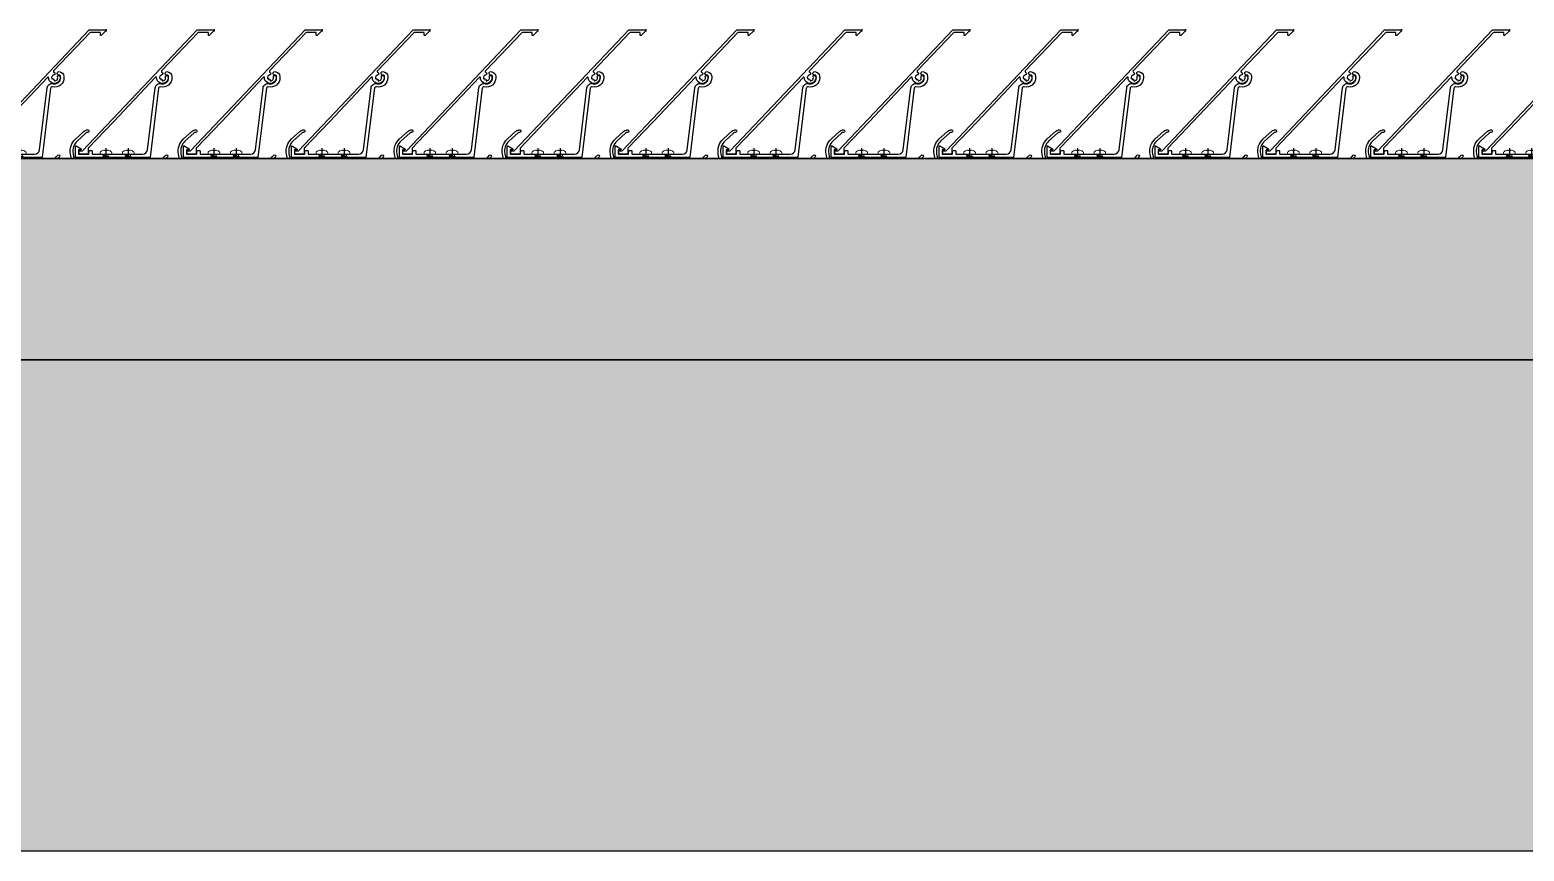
# Model space of a CAD drawing. Header units: millimetres. Extents: x 3774 to 718460, y -768339 to 192544.
# Drawn here: x 358362 to 359262, y -719149 to -718655 of the extents above; entities that cross this region are included whole.
import ezdxf

# ---------------------------------------------------------------- set-up
doc = ezdxf.new("R2010")
doc.units = ezdxf.units.MM
doc.set_wipeout_variables(frame=1)
doc.linetypes.add('CENTER', pattern=[50.8, 31.75, -6.35, 6.35, -6.35])
doc.linetypes.add('XKITLINE00', pattern=[0])
for name, color, linetype in [('010 - ASPG_ACCESSORIES_MAIN_COLOR_1', 7, 'Continuous'), ('010 - ASPG_EXTR_DEF_SUB', 7, 'Continuous'), ('010 - ASPG_EXTR_MAIN_COLOR_2', 7, 'Continuous'), ('010 - ASPG_FLASHING_MAIN_COLOR_2', 7, 'Continuous'), ('010 - ASPG_FLASHING_MAIN_COLOR_4', 7, 'Continuous'), ('010 - ASPG_FLASHING_WIPEOUT_', 7, 'Continuous'), ('010 - ASPG_FRAMING_CUT_COLOR_4', 7, 'Continuous'), ('010 - ASPG_FRAMING_HATCH_', 7, 'Continuous'), ('010 - ASPG_FRAMING_MAIN_COLOR_2', 7, 'Continuous'), ('010 - ASPG_FRAMING_SUB_COLOR_2', 7, 'Continuous'), ('010 - ASPG_FRAMING_WIPEOUT_', 7, 'Continuous'), ('BOLT & SCREW', 7, 'Continuous'), ('Center Line', 7, 'CENTER')]:
    doc.layers.add(name, color=color, linetype=linetype)
for name, color, linetype, lineweight in [('12-GRID', 7, 'CENTER', 13), ('Bolt', 7, 'Continuous', 0), ('Part', 7, 'Continuous', 0), ('SCREW', 7, 'Continuous', 5)]:
    doc.layers.add(name, color=color, linetype=linetype, lineweight=lineweight)

# ---------------------------------------------------------------- blocks, each defined once
blk = doc.blocks.new('*A3533235')
at = {"layer": 'Part', "color": 7, "linetype": 'XKITLINE00', "lineweight": 0}
for p, q in [((1849.920007, -40.016003), (1850.080007, -40.016003)), ((1818.400002, -42.416003), (1850.080007, -42.416003))]:
    blk.add_line(p, q, dxfattribs=at)
blk = doc.blocks.new('*A3553237')
at = {"layer": 'Part', "color": 7, "linetype": 'XKITLINE00', "lineweight": 0}
for p, q in [((1849.920007, -40.01599), (1818.560007, -40.016001)), ((1849.920007, -41.01599), (1849.920007, -40.01599)), ((1818.560007, -40.080001), (1849.920007, -40.07999)), ((1818.560007, -40.952001), (1849.920007, -40.95199)), ((1822.799922, -41.016), (1845.680007, -41.015992)), ((1846.480007, -41.015992), (1849.920007, -41.01599))]:
    blk.add_line(p, q, dxfattribs=at)
blk = doc.blocks.new('*A3563238')
at = {"layer": 'Part', "color": 7, "linetype": 'XKITLINE00', "lineweight": 0}
for p, q in [((1846.480007, -41.016001), (1845.680007, -41.016001)), ((1845.680007, -41.016001), (1845.680007, -41.080001)), ((1846.480007, -41.080001), (1846.480007, -41.016001)), ((1845.680007, -41.080001), (1846.056007, -41.080001)), ((1846.056007, -41.080001), (1846.056007, -41.752001)), ((1846.104007, -41.080001), (1846.480007, -41.080001)), ((1846.104007, -41.752001), (1846.104007, -41.080001)), ((1846.056007, -41.752001), (1845.680007, -41.752001)), ((1845.680007, -41.752001), (1845.680007, -41.816001)), ((1845.680007, -41.816001), (1846.480007, -41.816001)), ((1846.480007, -41.752001), (1846.104007, -41.752001)), ((1846.480007, -41.816001), (1846.480007, -41.752001))]:
    blk.add_line(p, q, dxfattribs=at)
blk = doc.blocks.new('*A4453327')
at = {"layer": 'Part', "color": 7, "linetype": 'XKITLINE00', "lineweight": 0}
for p, q in [((1846.584007, -41.176001), (1846.104007, -41.176001)), ((1846.144007, -41.656001), (1846.144007, -41.176001)), ((1846.584007, -41.656001), (1846.584007, -41.176001)), ((1846.104007, -41.656001), (1846.584007, -41.656001))]:
    blk.add_line(p, q, dxfattribs=at)
blk = doc.blocks.new('*A4463328')
at = {"layer": 'Part', "color": 7, "linetype": 'XKITLINE00', "lineweight": 0}
for p, q in [((1845.040007, -42.056001), (1845.040007, -41.015992)), ((1847.120007, -41.015991), (1847.120007, -42.056001)), ((1845.200007, -41.896001), (1845.040007, -42.056001)), ((1847.120007, -42.056001), (1846.960007, -41.896001)), ((1847.120007, -42.056001), (1845.040007, -42.056001))]:
    blk.add_line(p, q, dxfattribs=at)
blk = doc.blocks.new('*A4473329')
at = {"layer": 'Part', "color": 7, "linetype": 'XKITLINE00', "lineweight": 0}
for p, q in [((1845.200007, -41.015992), (1845.200007, -41.896001)), ((1846.960007, -41.896001), (1846.960007, -41.015991)), ((1845.200007, -41.896001), (1846.960007, -41.896001))]:
    blk.add_line(p, q, dxfattribs=at)
blk = doc.blocks.new('*A4533335')
at = {"layer": 'Bolt'}
for points in [[(1846.104, -41.26), (1846.144, -41.26), (1846.144, -41.572), (1846.104, -41.572)], [(1846.056, -41.36), (1846.104, -41.36), (1846.104, -41.472), (1846.056, -41.472)]]:
    blk.add_hatch(color=7, dxfattribs=at).paths.add_polyline_path(points, flags=17)
at = {"layer": 'Bolt', "color": 7, "linetype": 'XKITLINE00', "lineweight": 0}
for p, q in [((1846.104, -41.26), (1846.144, -41.26)), ((1846.056, -41.36), (1846.104, -41.36)), ((1845.9926, -41.416), (1846.336, -41.416)), ((1846.056, -41.472), (1846.104, -41.472)), ((1846.104, -41.572), (1846.144, -41.572))]:
    blk.add_line(p, q, dxfattribs=at)
blk = doc.blocks.new('*A4543336')
at = {"layer": 'Bolt'}
for points in [[(1845.4614, -41.5877), (1845.44, -41.592), (1845.4186, -41.5877), (1845.4004, -41.5756), (1845.3883, -41.5574), (1845.384, -41.536), (1845.384, -41.296), (1845.3883, -41.2746), (1845.4004, -41.2564), (1845.4186, -41.2443), (1845.44, -41.24), (1845.4614, -41.2443), (1845.4796, -41.2564), (1845.4917, -41.2746), (1845.496, -41.296), (1845.496, -41.536), (1845.4917, -41.5574), (1845.4796, -41.5756)], [(1846.7414, -41.5877), (1846.72, -41.592), (1846.6986, -41.5877), (1846.6804, -41.5756), (1846.6683, -41.5574), (1846.664, -41.536), (1846.664, -41.296), (1846.6683, -41.2746), (1846.6804, -41.2564), (1846.6986, -41.2443), (1846.72, -41.24), (1846.7414, -41.2443), (1846.7596, -41.2564), (1846.7717, -41.2746), (1846.776, -41.296), (1846.776, -41.536), (1846.7717, -41.5574), (1846.7596, -41.5756)]]:
    blk.add_hatch(color=7, dxfattribs=at).paths.add_polyline_path(points, flags=17)
at = {"layer": 'Bolt', "color": 7, "linetype": 'XKITLINE00', "lineweight": 0}
for p, q in [((1845.44, -41.304), (1845.44, -41.528)), ((1846.72, -41.304), (1846.72, -41.528)), ((1845.552, -41.416), (1845.328, -41.416)), ((1846.832, -41.416), (1846.608, -41.416))]:
    blk.add_line(p, q, dxfattribs=at)
blk = doc.blocks.new('*A4553337')
at = {"layer": 'Bolt', "color": 7, "linetype": 'XKITLINE00', "lineweight": 0}
for p, q in [((1845.840007, -40.423992), (1845.840007, -40.498584)), ((1846.320007, -40.423992), (1846.320007, -40.498584)), ((1845.728007, -40.535992), (1845.802599, -40.535992)), ((1845.840007, -40.647992), (1845.840007, -40.5734)), ((1845.952007, -40.535992), (1845.877415, -40.535992)), ((1846.208007, -40.535992), (1846.282599, -40.535992)), ((1846.320007, -40.647992), (1846.320007, -40.5734)), ((1846.432007, -40.535992), (1846.357415, -40.535992))]:
    blk.add_line(p, q, dxfattribs=at)
blk = doc.blocks.new('*A4603342')
at = {"layer": 'Bolt'}
for points in [[(1845.7851, -40.5251), (1845.7883, -40.5146), (1845.7934, -40.5049), (1845.8004, -40.4964), (1845.8089, -40.4894), (1845.8186, -40.4843), (1845.8291, -40.4811), (1845.84, -40.48), (1845.8509, -40.4811), (1845.8614, -40.4843), (1845.8711, -40.4894), (1845.8796, -40.4964), (1845.8866, -40.5049), (1845.8917, -40.5146), (1845.8949, -40.5251), (1845.896, -40.536), (1845.8949, -40.5469), (1845.8917, -40.5574), (1845.8866, -40.5671), (1845.8796, -40.5756), (1845.8711, -40.5826), (1845.8614, -40.5877), (1845.8509, -40.5909), (1845.84, -40.592), (1845.8291, -40.5909), (1845.8186, -40.5877), (1845.8089, -40.5826), (1845.8004, -40.5756), (1845.7934, -40.5671), (1845.7883, -40.5574), (1845.7851, -40.5469), (1845.784, -40.536)], [(1846.2651, -40.5251), (1846.2683, -40.5146), (1846.2734, -40.5049), (1846.2804, -40.4964), (1846.2889, -40.4894), (1846.2986, -40.4843), (1846.3091, -40.4811), (1846.32, -40.48), (1846.3309, -40.4811), (1846.3414, -40.4843), (1846.3511, -40.4894), (1846.3596, -40.4964), (1846.3666, -40.5049), (1846.3717, -40.5146), (1846.3749, -40.5251), (1846.376, -40.536), (1846.3749, -40.5469), (1846.3717, -40.5574), (1846.3666, -40.5671), (1846.3596, -40.5756), (1846.3511, -40.5826), (1846.3414, -40.5877), (1846.3309, -40.5909), (1846.32, -40.592), (1846.3091, -40.5909), (1846.2986, -40.5877), (1846.2889, -40.5826), (1846.2804, -40.5756), (1846.2734, -40.5671), (1846.2683, -40.5574), (1846.2651, -40.5469), (1846.264, -40.536)]]:
    blk.add_hatch(color=7, dxfattribs=at).paths.add_polyline_path(points, flags=17)
at = {"layer": 'Bolt', "color": 7, "linetype": 'XKITLINE00', "lineweight": 0}
for p, q in [((1845.84, -40.648), (1845.84, -40.424)), ((1846.32, -40.648), (1846.32, -40.424)), ((1845.728, -40.536), (1845.952, -40.536)), ((1846.208, -40.536), (1846.432, -40.536))]:
    blk.add_line(p, q, dxfattribs=at)
blk = doc.blocks.new('W-1-PP19-SE-ENT3_20260407-084553_PP19_ENT3_LOPL')
at = {"color": 7, "lineweight": 0, "xscale": 125, "yscale": 125, "zscale": 125}
for name in ['*A3533235', '*A3553237', '*A4553337', '*A4603342', '*A4463328', '*A4473329', '*A3563238', '*A4453327', '*A4543336', '*A4533335']:
    blk.add_blockref(name, (-226235, 11475), dxfattribs=at)
blk = doc.blocks.new('*U8441')
at = {"layer": '12-GRID', "color": 7, "linetype": 'CENTER'}
for p, q in [((0, -6.2), (0, 2.2)), ((-4.2, -2), (4.2, -2))]:
    blk.add_line(p, q, dxfattribs=at)
at = {"layer": 'BOLT & SCREW', "color": 7}
for p, q in [((-0.55, -1.77), (-1.77, -1.56)), ((-0.55, -2.23), (-1.77, -2.44)), ((-0.46, -1.77), (-0.88, -1.56)), ((-0.46, -2.23), (-0.88, -2.44)), ((-0.23, -1.45), (-0.44, -0.23)), ((-0.23, -1.54), (-0.44, -1.12)), ((-0.23, -2.46), (-0.44, -2.88)), ((-0.23, -2.55), (-0.44, -3.77)), ((0.23, -1.45), (0.44, -0.23)), ((0.23, -1.54), (0.44, -1.12)), ((0.44, -2.88), (0.23, -2.46)), ((0.23, -2.55), (0.44, -3.77)), ((0.46, -1.77), (0.88, -1.56)), ((0.46, -2.23), (0.88, -2.44)), ((0.55, -1.77), (1.77, -1.56)), ((0.55, -2.23), (1.77, -2.44))]:
    blk.add_line(p, q, dxfattribs=at)
for points in [[(-1.77, -1.56), (-0.88, -1.56, 0.414214), (-0.44, -1.12), (-0.44, -0.23), (0.44, -0.23), (0.44, -1.12, 0.414214), (0.88, -1.56), (1.77, -1.56), (1.77, -2.44), (0.88, -2.44, 0.414214), (0.44, -2.88), (0.44, -3.77), (-0.44, -3.77), (-0.44, -2.88, 0.414214), (-0.88, -2.44), (-1.77, -2.44)], [(0.23, -2.46, -0.414214), (0.46, -2.23), (0.55, -2.23), (0.55, -1.77), (0.46, -1.77, -0.414214), (0.23, -1.54), (0.23, -1.45), (-0.23, -1.45), (-0.23, -1.54, -0.414214), (-0.46, -1.77), (-0.55, -1.77), (-0.55, -2.23), (-0.46, -2.23, -0.414214), (-0.23, -2.46), (-0.23, -2.55), (0.23, -2.55)]]:
    blk.add_lwpolyline(points, format="xyb", close=True, dxfattribs=at)
blk.add_circle((0, -2), 3.5, dxfattribs=at)
blk = doc.blocks.new('000_ASPG_TYP_FILES_20260218-010703_FRAME_EXTR_')
at = {"layer": '010 - ASPG_FRAMING_HATCH_'}
h = blk.add_hatch(dxfattribs=at)
h.set_pattern_fill('ANSI32', scale=0.1, angle=180)
edge = h.paths.add_edge_path()
edge.add_line((2, 16), (2, 2))
edge.add_line((2, 2), (39.7, 2))
edge.add_arc((39.7, 1.7), 0.3, 0, 90, ccw=False)
edge.add_line((40, 1.7), (40, 0.3))
edge.add_arc((39.7, 0.3), 0.3, -90, 0, ccw=False)
edge.add_line((39.7, 0), (0.3, 0))
edge.add_arc((0.3, 0.3), 0.3, 180, 270, ccw=False)
edge.add_line((0, 0.3), (0, 17.7))
edge.add_arc((0.3, 17.7), 0.3, 90, 180, ccw=False)
edge.add_line((0.3, 18), (22.56, 18))
edge.add_arc((22.56, 18.5), 0.5, 270, 380.20955)
edge.add_arc((26.17, 19.83), 3.35, 182.06379, 200.20955, ccw=False)
edge.add_arc((23.58, 19.74), 0.76, 2.06379, 182.06379, ccw=False)
edge.add_arc((26.17, 19.83), 1.83, 182.06379, 447.93621)
edge.add_arc((26.26, 22.42), 0.76, 87.93621, 267.93621, ccw=False)
edge.add_arc((26.17, 19.83), 3.35, 69.79045, 87.93621, ccw=False)
edge.add_arc((27.5, 23.44), 0.5, 249.79045, 360)
edge.add_line((28, 23.44), (28, 26.68))
edge.add_line((28, 26.68), (28.5, 27.18))
edge.add_line((28.5, 27.18), (28, 27.68))
edge.add_line((28, 27.68), (28, 38.62))
edge.add_line((28, 38.62), (28.5, 39.12))
edge.add_line((28.5, 39.12), (28, 39.62))
edge.add_line((28, 39.62), (28, 42.86))
edge.add_arc((27.5, 42.86), 0.5, 0, 110.20955)
edge.add_arc((26.17, 46.47), 3.35, 272.06379, 290.20955, ccw=False)
edge.add_arc((26.26, 43.88), 0.76, 92.06379, 272.06379, ccw=False)
edge.add_arc((26.17, 46.47), 1.83, 272.06379, 537.93621)
edge.add_arc((23.58, 46.56), 0.76, 177.93621, 357.93621, ccw=False)
edge.add_arc((26.17, 46.47), 3.35, 159.79045, 177.93621, ccw=False)
edge.add_arc((22.56, 47.8), 0.5, 339.79045, 450)
edge.add_line((22.56, 48.3), (0.3, 48.3))
edge.add_arc((0.3, 48.6), 0.3, 180, 270, ccw=False)
edge.add_line((0, 48.6), (0, 60))
edge.add_arc((0.3, 60), 0.3, 90, 180, ccw=False)
edge.add_line((0.3, 60.3), (5, 60.3))
edge.add_line((5, 60.3), (5, 65))
edge.add_arc((5.3, 65), 0.3, 90, 180, ccw=False)
edge.add_line((5.3, 65.3), (30, 65.3))
edge.add_line((30, 65.3), (30, 63.6))
edge.add_arc((29.7, 63.6), 0.3, -90, 0, ccw=False)
edge.add_line((29.7, 63.3), (7.3, 63.3))
edge.add_arc((7.3, 63), 0.3, 90, 180)
edge.add_line((7, 63), (7, 58.3))
edge.add_line((7, 58.3), (2.3, 58.3))
edge.add_arc((2.3, 58), 0.3, 90, 180)
edge.add_line((2, 58), (2, 50.6))
edge.add_arc((2.3, 50.6), 0.3, 180, 270)
edge.add_line((2.3, 50.3), (29.7, 50.3))
edge.add_arc((29.7, 50), 0.3, 0, 90, ccw=False)
edge.add_line((30, 50), (30, 26.68))
edge.add_line((30, 26.68), (30, 16.3))
edge.add_arc((29.7, 16.3), 0.3, -90, 0, ccw=False)
edge.add_line((29.7, 16), (2, 16))
at = {"layer": '010 - ASPG_FRAMING_CUT_COLOR_4', "color": 7}
blk.add_lwpolyline([(2, 16), (2, 2), (39.7, 2, -0.414214), (40, 1.7), (40, 0.3, -0.414214), (39.7, 0), (0.3, 0, -0.414214), (0, 0.3), (0, 17.7, -0.414214), (0.3, 18), (22.56, 18, 0.52173), (23.03, 18.67, -0.079342), (22.82, 19.71, -1), (24.34, 19.76, 2.296346), (26.24, 21.66, -1), (26.29, 23.18, -0.079342), (27.33, 22.97, 0.52173), (28, 23.44), (28, 26.68), (28.5, 27.18), (28, 27.68), (28, 38.62), (28.5, 39.12), (28, 39.62), (28, 42.86, 0.52173), (27.33, 43.33, -0.079342), (26.29, 43.12, -1), (26.24, 44.64, 2.296346), (24.34, 46.54, -1), (22.82, 46.59, -0.079342), (23.03, 47.63, 0.52173), (22.56, 48.3), (0.3, 48.3, -0.414214), (0, 48.6), (0, 60, -0.414214), (0.3, 60.3), (5, 60.3), (5, 65, -0.414214), (5.3, 65.3), (30, 65.3), (30, 63.6, -0.414214), (29.7, 63.3), (7.3, 63.3, 0.414214), (7, 63), (7, 58.3), (2.3, 58.3, 0.414214), (2, 58), (2, 50.6, 0.414214), (2.3, 50.3), (29.7, 50.3, -0.414214), (30, 50), (30, 26.68), (30, 16.3, -0.414214), (29.7, 16)], format="xyb", close=True, dxfattribs=at)
at = {"color": 7}
for p in [(26.17, 48.47), (26.17, 21.83)]:
    blk.add_blockref('*U8441', p, dxfattribs=at)
blk = doc.blocks.new('PZG35-9D5')
at = {"layer": 'Center Line', "color": 7}
blk.add_line((0, 3.73), (0, -10.53), dxfattribs=at)
at = {"layer": 'SCREW', "color": 7}
for p, q in [((-1.4, 0), (-1.4, -1.09)), ((1.4, 0), (1.4, -0.59)), ((-1.85, -1.4), (1.85, -0.9)), ((-1.85, -1.4), (-1.4, -1.09)), ((-1.85, -1.4), (-1.4, -1.71)), ((-1.85, -2.7), (1.85, -2.2)), ((-1.85, -2.7), (-1.4, -2.39)), ((-1.85, -2.7), (-1.4, -3.01)), ((-1.85, -4), (-1.4, -3.69)), ((-1.85, -4), (-0.99, -3.88)), ((-1.85, -4), (-1.4, -4.31)), ((-1.4, -1.09), (1.4, -0.59)), ((-1.4, -1.71), (1.4, -1.21)), ((-1.4, -1.71), (-1.4, -2.39)), ((-1.4, -2.39), (1.4, -1.89)), ((-1.4, -3.01), (1.4, -2.51)), ((-1.4, -3.01), (-1.4, -3.69)), ((-1.4, -3.69), (-0.84, -3.59)), ((-1.4, -4.31), (-1.18, -4.27)), ((-1.4, -4.31), (-1.4, -8.1)), ((0, -9.5), (-1.4, -8.1)), ((0, -9.5), (1.4, -8.1)), ((0.56, -3.34), (1.4, -3.19)), ((0.71, -3.65), (1.85, -3.5)), ((0.71, -3.93), (1.4, -3.81)), ((0.71, -4.61), (1.4, -4.49)), ((0.71, -4.95), (1.85, -4.8)), ((0.71, -5.23), (1.4, -5.11)), ((1.85, -0.9), (1.4, -0.59)), ((1.85, -0.9), (1.4, -1.21)), ((1.4, -1.21), (1.4, -1.89)), ((1.85, -2.2), (1.4, -1.89)), ((1.85, -2.2), (1.4, -2.51)), ((1.4, -2.51), (1.4, -3.19)), ((1.85, -3.5), (1.4, -3.19)), ((1.85, -3.5), (1.4, -3.81)), ((1.4, -3.81), (1.4, -4.49)), ((1.85, -4.8), (1.4, -4.49)), ((1.85, -4.8), (1.4, -5.11)), ((1.4, -5.11), (1.4, -8.1))]:
    blk.add_line(p, q, dxfattribs=at)
blk.add_lwpolyline([(0, -9.5), (0.71, -5.23), (0.71, -3.6, 0.417657), (0.41, -3.3, 0.108102), (-0.84, -3.59), (-1.4, -4.7)], format="xyb", dxfattribs=at)
blk = doc.blocks.new('*U8304')
at = {"layer": 'SCREW', "color": 7}
blk.add_lwpolyline([(3.03, 1.78, 0.09906), (0.8, 2.55), (0.8, 2.27), (-0.8, 2.27), (-0.8, 2.55, 0.09906), (-3.03, 1.78, 0.266588), (-3.5, 0.96), (-3.5, 0.2, 0.414214), (-3.3, 0), (3.3, 0, 0.414214), (3.5, 0.2), (3.5, 0.96, 0.266588)], format="xyb", close=True, dxfattribs=at)
blk.add_blockref('PZG35-9D5', (0, 0), dxfattribs=at)
blk = doc.blocks.new('*U8306')
at = {"color": 7}
blk.add_point((0, 0), dxfattribs=at)
at = {"layer": '010 - ASPG_ACCESSORIES_MAIN_COLOR_1', "color": 7}
blk.add_lwpolyline([(-39.7, -0.6, 0.414214), (-40, -0.9), (-40, -7.37, 0.57735), (-39.65, -7.57), (-36.64, -5.83, 0.767327), (-36.79, -5.3), (-37.9, -5.3, -0.414214), (-38.2, -5), (-38.2, -2.8, -0.414214), (-38, -2.6), (-32.18, -2.6, -0.388879), (-31.98, -2.78), (-31.85, -4.34, 0.388879), (-31.35, -4.8), (-30.3, -4.8, 0.414214), (-30, -4.5), (-30, -2.9, -0.414214), (-29.7, -2.6), (0.41, -2.6, -0.378969), (3.39, -5.24), (7.95, -42.52, 0.446593), (11.62, -45.08, -0.489802), (16.08, -48.68), (16.06, -49.36, -0.18248), (15.8, -50.02, -0.267949), (15.33, -50.17, 1.122115), (15.1, -52.34, 0.405004), (18.06, -49.4), (18.08, -48.72, 0.489805), (11.16, -43.13, -0.446597), (9.94, -42.28), (4.87, -0.85, 0.364176), (4.57, -0.6)], format="xyb", close=True, dxfattribs=at)
at = {"layer": '010 - ASPG_EXTR_DEF_SUB', "color": 7}
for p in [(-40, -0.5), (43.44, -76.9), (43.44, -77.5)]:
    blk.add_point(p, dxfattribs=at)
at = {"layer": '010 - ASPG_EXTR_MAIN_COLOR_2', "color": 7}
blk.add_lwpolyline([(11.37, -48.15), (11.47, -47.44), (12.18, -47.56), (12.29, -46.79, -0.535538), (14.19, -49.17, 0.991572), (15.66, -49.58, 1.157025), (8.79, -48.77, -0.688558), (8.27, -48.99), (-17.14, -22.17), (-32.34, -6.13), (-32.34, -2.9, 0.414312), (-32.64, -2.6), (-37.54, -2.6, 0.414116), (-37.84, -2.9), (-37.84, -4.3, 0.414214), (-37.54, -4.6), (-35.99, -4.6, -0.205895), (-35.77, -4.69), (33.23, -77.5), (43.14, -77.5, 0.668179), (43.36, -76.99), (40.52, -74.15, 0.668179), (40.01, -74.36), (40.01, -76), (33.87, -76), (11.86, -52.78, -0.558354), (12.08, -51.95, 0.766275), (12.04, -50.39, -0.438583), (10.71, -48.05)], format="xyb", close=True, dxfattribs=at)
at = {"layer": 'SCREW', "color": 7, "rotation": 180}
for p in [(-21.65, -2.5), (-8.24, -2.5)]:
    blk.add_blockref('*U8304', p, dxfattribs=at)
blk = doc.blocks.new('*U7915')
at = {"color": 7}
blk.add_wipeout([(1340, 4), (60, 4), (60, 69.3), (1340, 69.3)], dxfattribs=at).dxf.layer = '010 - ASPG_FRAMING_WIPEOUT_'
at = {"layer": '010 - ASPG_FRAMING_MAIN_COLOR_2', "color": 7}
blk.add_lwpolyline([(1310, 69.3), (90, 69.3), (90, 6), (1310, 6)], close=True, dxfattribs=at)
at = {"layer": '010 - ASPG_FRAMING_SUB_COLOR_2', "color": 7}
for points in [[(1340, 4), (60, 4), (60, 69.3), (1340, 69.3)], [(60, 2), (60, 4), (1340, 4), (1340, 2)]]:
    blk.add_lwpolyline(points, close=True, dxfattribs=at)
at = {"color": 7, "xscale": -1, "rotation": 180}
for p in [(91.77, 69.3), (156.77, 69.3), (221.77, 69.3), (286.77, 69.3), (351.77, 69.3), (416.77, 69.3), (481.77, 69.3), (546.77, 69.3), (611.77, 69.3), (676.77, 69.3), (741.77, 69.3), (806.77, 69.3), (871.77, 69.3), (936.77, 69.3), (1001.77, 69.3)]:
    blk.add_blockref('*U8306', p, dxfattribs=at)
at = {"color": 7}
blk.add_blockref('000_ASPG_TYP_FILES_20260218-010703_FRAME_EXTR_', (60, 4), dxfattribs=at)
blk = doc.blocks.new('W-1-PP19-SE-ENT3_20260407-085125_PP19_ENT3_ASPG_PL')
at = {"color": 7}
blk.add_blockref('*U7915', (4026, 6521), dxfattribs=at)
blk = doc.blocks.new('*U8303')
at = {"layer": '12-GRID', "color": 7, "linetype": 'CENTER'}
for p, q in [((0, -6.2), (0, 2.2)), ((-4.2, -2), (4.2, -2))]:
    blk.add_line(p, q, dxfattribs=at)
at = {"layer": 'BOLT & SCREW', "color": 7}
for p, q in [((-0.55, -1.77), (-1.77, -1.56)), ((-0.55, -2.23), (-1.77, -2.44)), ((-0.46, -1.77), (-0.88, -1.56)), ((-0.46, -2.23), (-0.88, -2.44)), ((-0.23, -1.45), (-0.44, -0.23)), ((-0.23, -1.54), (-0.44, -1.12)), ((-0.23, -2.46), (-0.44, -2.88)), ((-0.23, -2.55), (-0.44, -3.77)), ((0.23, -1.45), (0.44, -0.23)), ((0.23, -1.54), (0.44, -1.12)), ((0.44, -2.88), (0.23, -2.46)), ((0.23, -2.55), (0.44, -3.77)), ((0.46, -1.77), (0.88, -1.56)), ((0.46, -2.23), (0.88, -2.44)), ((0.55, -1.77), (1.77, -1.56)), ((0.55, -2.23), (1.77, -2.44))]:
    blk.add_line(p, q, dxfattribs=at)
for points in [[(-1.77, -1.56), (-0.88, -1.56, 0.414214), (-0.44, -1.12), (-0.44, -0.23), (0.44, -0.23), (0.44, -1.12, 0.414214), (0.88, -1.56), (1.77, -1.56), (1.77, -2.44), (0.88, -2.44, 0.414214), (0.44, -2.88), (0.44, -3.77), (-0.44, -3.77), (-0.44, -2.88, 0.414214), (-0.88, -2.44), (-1.77, -2.44)], [(0.23, -2.46, -0.414214), (0.46, -2.23), (0.55, -2.23), (0.55, -1.77), (0.46, -1.77, -0.414214), (0.23, -1.54), (0.23, -1.45), (-0.23, -1.45), (-0.23, -1.54, -0.414214), (-0.46, -1.77), (-0.55, -1.77), (-0.55, -2.23), (-0.46, -2.23, -0.414214), (-0.23, -2.46), (-0.23, -2.55), (0.23, -2.55)]]:
    blk.add_lwpolyline(points, format="xyb", close=True, dxfattribs=at)
blk.add_circle((0, -2), 3.5, dxfattribs=at)
blk = doc.blocks.new('*U7000')
at = {"layer": '010 - ASPG_EXTR_DEF_SUB', "color": 7}
for p in [(0, 0), (65, 0), (130, 0), (195, 0), (260, 0), (325, 0), (390, 0), (455, 0), (520, 0), (585, 0), (650, 0), (715, 0), (780, 0), (845, 0)]:
    blk.add_point(p, dxfattribs=at)
at = {"layer": '010 - ASPG_EXTR_MAIN_COLOR_2', "color": 7}
for points in [[(30.76, 70.07, 0.433659), (30.46, 69.75), (30.84, 63.96, 0.082069), (30.86, 63.87, 0.720654), (32.33, 63.97, 0.079224), (32.34, 64.07), (32.07, 68.14, -0.433659), (32.47, 68.57), (40.86, 68.57, -0.607385), (41.35, 67.62, -0.045829), (22.78, 45.76, -0.560492), (22.29, 45.89, 0.31786), (19.21, 48.24, 0.953288), (19.08, 46.72, -2.423004), (17.26, 44.89, 0.952315), (15.74, 44.76, 0.300821), (17.89, 41.76, -0.560492), (17.98, 41.25, -0.019425), (8.62, 33.46, -0.552501), (8.15, 33.64, 0.344461), (4.99, 36.3, 0.952015), (4.86, 34.78, -2.423186), (3.04, 32.95, 0.952015), (1.52, 32.82, 0.2854), (3.49, 29.89, -0.553378), (3.56, 29.38, 0.030674), (-11.54, 15.06, 0.4171), (-10.89, 5.27, 0.935553), (-9.9, 6.41, -0.43441), (-10.2, 14.29, -0.014998), (-3.08, 21.45, -0.738349), (-0.08, 19.76, 0.004917), (-3.19, 4.8, 0.263611), (-0.12, -4.46), (5, -9.08, 0.125884), (6.27, -9.75, 0.044275), (7.09, -9.87, 1.107655), (7.13, -8.33, -0.215596), (6.02, -7.99), (0.89, -3.35, -0.263611), (-1.72, 4.51, -0.004855), (1.34, 19.26, 0.23396), (0.82, 21.95, -0.24081), (0.71, 24.9, -0.104157), (0.78, 25), (2.99, 26.93, -0.229021), (5.7, 26.89, -0.381721), (10.27, 9.07, 0.977382), (11.62, 8.41, 0.361105), (7.41, 27.5, -0.496126), (7.44, 30.69, 0.003188), (9.06, 31.9, -0.002827), (10.56, 33.07, 0.077048), (43.74, 68.44, -0.247674), (43.99, 68.57), (45.98, 68.57, -0.044131), (46.47, 68.5, -0.125846), (48.96, 67.21, -0.098851), (49.82, 66.03, -0.205828), (49.79, 61.2, -0.115116), (46.37, 57.18, 0.822373), (47.46, 56.1, 0.109185), (51.15, 60.56, 0.208323), (51.19, 66.64, 0.100528), (49.97, 68.32, 0.145116), (46.29, 70.07)], [(95.76, 70.07, 0.433659), (95.46, 69.75), (95.84, 63.96, 0.082069), (95.86, 63.87, 0.720654), (97.33, 63.97, 0.079224), (97.34, 64.07), (97.07, 68.14, -0.433659), (97.47, 68.57), (105.86, 68.57, -0.607385), (106.35, 67.62, -0.045829), (87.78, 45.76, -0.560492), (87.29, 45.89, 0.31786), (84.21, 48.24, 0.953288), (84.08, 46.72, -2.423004), (82.26, 44.89, 0.952315), (80.74, 44.76, 0.300821), (82.89, 41.76, -0.560492), (82.98, 41.25, -0.019425), (73.62, 33.46, -0.552501), (73.15, 33.64, 0.344461), (69.99, 36.3, 0.952015), (69.86, 34.78, -2.423186), (68.04, 32.95, 0.952015), (66.52, 32.82, 0.2854), (68.49, 29.89, -0.553378), (68.56, 29.38, 0.030674), (53.46, 15.06, 0.4171), (54.11, 5.27, 0.935553), (55.1, 6.41, -0.43441), (54.8, 14.29, -0.014998), (61.92, 21.45, -0.738349), (64.92, 19.76, 0.004917), (61.81, 4.8, 0.263611), (64.88, -4.46), (70, -9.08, 0.125884), (71.27, -9.75, 0.044275), (72.09, -9.87, 1.107655), (72.13, -8.33, -0.215596), (71.02, -7.99), (65.89, -3.35, -0.263611), (63.28, 4.51, -0.004855), (66.34, 19.26, 0.23396), (65.82, 21.95, -0.24081), (65.71, 24.9, -0.104157), (65.78, 25), (67.99, 26.93, -0.229021), (70.7, 26.89, -0.381721), (75.27, 9.07, 0.977382), (76.62, 8.41, 0.361105), (72.41, 27.5, -0.496126), (72.44, 30.69, 0.003188), (74.06, 31.9, -0.002827), (75.56, 33.07, 0.077048), (108.74, 68.44, -0.247674), (108.99, 68.57), (110.98, 68.57, -0.044131), (111.47, 68.5, -0.125846), (113.96, 67.21, -0.098851), (114.82, 66.03, -0.205828), (114.79, 61.2, -0.115116), (111.37, 57.18, 0.822373), (112.46, 56.1, 0.109185), (116.15, 60.56, 0.208323), (116.19, 66.64, 0.100528), (114.97, 68.32, 0.145116), (111.29, 70.07)], [(160.76, 70.07, 0.433659), (160.46, 69.75), (160.84, 63.96, 0.082069), (160.86, 63.87, 0.720654), (162.33, 63.97, 0.079224), (162.34, 64.07), (162.07, 68.14, -0.433659), (162.47, 68.57), (170.86, 68.57, -0.607385), (171.35, 67.62, -0.045829), (152.78, 45.76, -0.560492), (152.29, 45.89, 0.31786), (149.21, 48.24, 0.953288), (149.08, 46.72, -2.423004), (147.26, 44.89, 0.952315), (145.74, 44.76, 0.300821), (147.89, 41.76, -0.560492), (147.98, 41.25, -0.019425), (138.62, 33.46, -0.552501), (138.15, 33.64, 0.344461), (134.99, 36.3, 0.952015), (134.86, 34.78, -2.423186), (133.04, 32.95, 0.952015), (131.52, 32.82, 0.2854), (133.49, 29.89, -0.553378), (133.56, 29.38, 0.030674), (118.46, 15.06, 0.4171), (119.11, 5.27, 0.935553), (120.1, 6.41, -0.43441), (119.8, 14.29, -0.014998), (126.92, 21.45, -0.738349), (129.92, 19.76, 0.004917), (126.81, 4.8, 0.263611), (129.88, -4.46), (135, -9.08, 0.125884), (136.27, -9.75, 0.044275), (137.09, -9.87, 1.107655), (137.13, -8.33, -0.215596), (136.02, -7.99), (130.89, -3.35, -0.263611), (128.28, 4.51, -0.004855), (131.34, 19.26, 0.23396), (130.82, 21.95, -0.24081), (130.71, 24.9, -0.104157), (130.78, 25), (132.99, 26.93, -0.229021), (135.7, 26.89, -0.381721), (140.27, 9.07, 0.977382), (141.62, 8.41, 0.361105), (137.41, 27.5, -0.496126), (137.44, 30.69, 0.003188), (139.06, 31.9, -0.002827), (140.56, 33.07, 0.077048), (173.74, 68.44, -0.247674), (173.99, 68.57), (175.98, 68.57, -0.044131), (176.47, 68.5, -0.125846), (178.96, 67.21, -0.098851), (179.82, 66.03, -0.205828), (179.79, 61.2, -0.115116), (176.37, 57.18, 0.822373), (177.46, 56.1, 0.109185), (181.15, 60.56, 0.208323), (181.19, 66.64, 0.100528), (179.97, 68.32, 0.145116), (176.29, 70.07)], [(225.76, 70.07, 0.433659), (225.46, 69.75), (225.84, 63.96, 0.082069), (225.86, 63.87, 0.720654), (227.33, 63.97, 0.079224), (227.34, 64.07), (227.07, 68.14, -0.433659), (227.47, 68.57), (235.86, 68.57, -0.607385), (236.35, 67.62, -0.045829), (217.78, 45.76, -0.560492), (217.29, 45.89, 0.31786), (214.21, 48.24, 0.953288), (214.08, 46.72, -2.423004), (212.26, 44.89, 0.952315), (210.74, 44.76, 0.300821), (212.89, 41.76, -0.560492), (212.98, 41.25, -0.019425), (203.62, 33.46, -0.552501), (203.15, 33.64, 0.344461), (199.99, 36.3, 0.952015), (199.86, 34.78, -2.423186), (198.04, 32.95, 0.952015), (196.52, 32.82, 0.2854), (198.49, 29.89, -0.553378), (198.56, 29.38, 0.030674), (183.46, 15.06, 0.4171), (184.11, 5.27, 0.935553), (185.1, 6.41, -0.43441), (184.8, 14.29, -0.014998), (191.92, 21.45, -0.738349), (194.92, 19.76, 0.004917), (191.81, 4.8, 0.263611), (194.88, -4.46), (200, -9.08, 0.125884), (201.27, -9.75, 0.044275), (202.09, -9.87, 1.107655), (202.13, -8.33, -0.215596), (201.02, -7.99), (195.89, -3.35, -0.263611), (193.28, 4.51, -0.004855), (196.34, 19.26, 0.23396), (195.82, 21.95, -0.24081), (195.71, 24.9, -0.104157), (195.78, 25), (197.99, 26.93, -0.229021), (200.7, 26.89, -0.381721), (205.27, 9.07, 0.977382), (206.62, 8.41, 0.361105), (202.41, 27.5, -0.496126), (202.44, 30.69, 0.003188), (204.06, 31.9, -0.002827), (205.56, 33.07, 0.077048), (238.74, 68.44, -0.247674), (238.99, 68.57), (240.98, 68.57, -0.044131), (241.47, 68.5, -0.125846), (243.96, 67.21, -0.098851), (244.82, 66.03, -0.205828), (244.79, 61.2, -0.115116), (241.37, 57.18, 0.822373), (242.46, 56.1, 0.109185), (246.15, 60.56, 0.208323), (246.19, 66.64, 0.100528), (244.97, 68.32, 0.145116), (241.29, 70.07)], [(290.76, 70.07, 0.433659), (290.46, 69.75), (290.84, 63.96, 0.082069), (290.86, 63.87, 0.720654), (292.33, 63.97, 0.079224), (292.34, 64.07), (292.07, 68.14, -0.433659), (292.47, 68.57), (300.86, 68.57, -0.607385), (301.35, 67.62, -0.045829), (282.78, 45.76, -0.560492), (282.29, 45.89, 0.31786), (279.21, 48.24, 0.953288), (279.08, 46.72, -2.423004), (277.26, 44.89, 0.952315), (275.74, 44.76, 0.300821), (277.89, 41.76, -0.560492), (277.98, 41.25, -0.019425), (268.62, 33.46, -0.552501), (268.15, 33.64, 0.344461), (264.99, 36.3, 0.952015), (264.86, 34.78, -2.423186), (263.04, 32.95, 0.952015), (261.52, 32.82, 0.2854), (263.49, 29.89, -0.553378), (263.56, 29.38, 0.030674), (248.46, 15.06, 0.4171), (249.11, 5.27, 0.935553), (250.1, 6.41, -0.43441), (249.8, 14.29, -0.014998), (256.92, 21.45, -0.738349), (259.92, 19.76, 0.004917), (256.81, 4.8, 0.263611), (259.88, -4.46), (265, -9.08, 0.125884), (266.27, -9.75, 0.044275), (267.09, -9.87, 1.107655), (267.13, -8.33, -0.215596), (266.02, -7.99), (260.89, -3.35, -0.263611), (258.28, 4.51, -0.004855), (261.34, 19.26, 0.23396), (260.82, 21.95, -0.24081), (260.71, 24.9, -0.104157), (260.78, 25), (262.99, 26.93, -0.229021), (265.7, 26.89, -0.381721), (270.27, 9.07, 0.977382), (271.62, 8.41, 0.361105), (267.41, 27.5, -0.496126), (267.44, 30.69, 0.003188), (269.06, 31.9, -0.002827), (270.56, 33.07, 0.077048), (303.74, 68.44, -0.247674), (303.99, 68.57), (305.98, 68.57, -0.044131), (306.47, 68.5, -0.125846), (308.96, 67.21, -0.098851), (309.82, 66.03, -0.205828), (309.79, 61.2, -0.115116), (306.37, 57.18, 0.822373), (307.46, 56.1, 0.109185), (311.15, 60.56, 0.208323), (311.19, 66.64, 0.100528), (309.97, 68.32, 0.145116), (306.29, 70.07)], [(355.76, 70.07, 0.433659), (355.46, 69.75), (355.84, 63.96, 0.082069), (355.86, 63.87, 0.720654), (357.33, 63.97, 0.079224), (357.34, 64.07), (357.07, 68.14, -0.433659), (357.47, 68.57), (365.86, 68.57, -0.607385), (366.35, 67.62, -0.045829), (347.78, 45.76, -0.560492), (347.29, 45.89, 0.31786), (344.21, 48.24, 0.953288), (344.08, 46.72, -2.423004), (342.26, 44.89, 0.952315), (340.74, 44.76, 0.300821), (342.89, 41.76, -0.560492), (342.98, 41.25, -0.019425), (333.62, 33.46, -0.552501), (333.15, 33.64, 0.344461), (329.99, 36.3, 0.952015), (329.86, 34.78, -2.423186), (328.04, 32.95, 0.952015), (326.52, 32.82, 0.2854), (328.49, 29.89, -0.553378), (328.56, 29.38, 0.030674), (313.46, 15.06, 0.4171), (314.11, 5.27, 0.935553), (315.1, 6.41, -0.43441), (314.8, 14.29, -0.014998), (321.92, 21.45, -0.738349), (324.92, 19.76, 0.004917), (321.81, 4.8, 0.263611), (324.88, -4.46), (330, -9.08, 0.125884), (331.27, -9.75, 0.044275), (332.09, -9.87, 1.107655), (332.13, -8.33, -0.215596), (331.02, -7.99), (325.89, -3.35, -0.263611), (323.28, 4.51, -0.004855), (326.34, 19.26, 0.23396), (325.82, 21.95, -0.24081), (325.71, 24.9, -0.104157), (325.78, 25), (327.99, 26.93, -0.229021), (330.7, 26.89, -0.381721), (335.27, 9.07, 0.977382), (336.62, 8.41, 0.361105), (332.41, 27.5, -0.496126), (332.44, 30.69, 0.003188), (334.06, 31.9, -0.002827), (335.56, 33.07, 0.077048), (368.74, 68.44, -0.247674), (368.99, 68.57), (370.98, 68.57, -0.044131), (371.47, 68.5, -0.125846), (373.96, 67.21, -0.098851), (374.82, 66.03, -0.205828), (374.79, 61.2, -0.115116), (371.37, 57.18, 0.822373), (372.46, 56.1, 0.109185), (376.15, 60.56, 0.208323), (376.19, 66.64, 0.100528), (374.97, 68.32, 0.145116), (371.29, 70.07)], [(420.76, 70.07, 0.433659), (420.46, 69.75), (420.84, 63.96, 0.082069), (420.86, 63.87, 0.720654), (422.33, 63.97, 0.079224), (422.34, 64.07), (422.07, 68.14, -0.433659), (422.47, 68.57), (430.86, 68.57, -0.607385), (431.35, 67.62, -0.045829), (412.78, 45.76, -0.560492), (412.29, 45.89, 0.31786), (409.21, 48.24, 0.953288), (409.08, 46.72, -2.423004), (407.26, 44.89, 0.952315), (405.74, 44.76, 0.300821), (407.89, 41.76, -0.560492), (407.98, 41.25, -0.019425), (398.62, 33.46, -0.552501), (398.15, 33.64, 0.344461), (394.99, 36.3, 0.952015), (394.86, 34.78, -2.423186), (393.04, 32.95, 0.952015), (391.52, 32.82, 0.2854), (393.49, 29.89, -0.553378), (393.56, 29.38, 0.030674), (378.46, 15.06, 0.4171), (379.11, 5.27, 0.935553), (380.1, 6.41, -0.43441), (379.8, 14.29, -0.014998), (386.92, 21.45, -0.738349), (389.92, 19.76, 0.004917), (386.81, 4.8, 0.263611), (389.88, -4.46), (395, -9.08, 0.125884), (396.27, -9.75, 0.044275), (397.09, -9.87, 1.107655), (397.13, -8.33, -0.215596), (396.02, -7.99), (390.89, -3.35, -0.263611), (388.28, 4.51, -0.004855), (391.34, 19.26, 0.23396), (390.82, 21.95, -0.24081), (390.71, 24.9, -0.104157), (390.78, 25), (392.99, 26.93, -0.229021), (395.7, 26.89, -0.381721), (400.27, 9.07, 0.977382), (401.62, 8.41, 0.361105), (397.41, 27.5, -0.496126), (397.44, 30.69, 0.003188), (399.06, 31.9, -0.002827), (400.56, 33.07, 0.077048), (433.74, 68.44, -0.247674), (433.99, 68.57), (435.98, 68.57, -0.044131), (436.47, 68.5, -0.125846), (438.96, 67.21, -0.098851), (439.82, 66.03, -0.205828), (439.79, 61.2, -0.115116), (436.37, 57.18, 0.822373), (437.46, 56.1, 0.109185), (441.15, 60.56, 0.208323), (441.19, 66.64, 0.100528), (439.97, 68.32, 0.145116), (436.29, 70.07)], [(485.76, 70.07, 0.433659), (485.46, 69.75), (485.84, 63.96, 0.082069), (485.86, 63.87, 0.720654), (487.33, 63.97, 0.079224), (487.34, 64.07), (487.07, 68.14, -0.433659), (487.47, 68.57), (495.86, 68.57, -0.607385), (496.35, 67.62, -0.045829), (477.78, 45.76, -0.560492), (477.29, 45.89, 0.31786), (474.21, 48.24, 0.953288), (474.08, 46.72, -2.423004), (472.26, 44.89, 0.952315), (470.74, 44.76, 0.300821), (472.89, 41.76, -0.560492), (472.98, 41.25, -0.019425), (463.62, 33.46, -0.552501), (463.15, 33.64, 0.344461), (459.99, 36.3, 0.952015), (459.86, 34.78, -2.423186), (458.04, 32.95, 0.952015), (456.52, 32.82, 0.2854), (458.49, 29.89, -0.553378), (458.56, 29.38, 0.030674), (443.46, 15.06, 0.4171), (444.11, 5.27, 0.935553), (445.1, 6.41, -0.43441), (444.8, 14.29, -0.014998), (451.92, 21.45, -0.738349), (454.92, 19.76, 0.004917), (451.81, 4.8, 0.263611), (454.88, -4.46), (460, -9.08, 0.125884), (461.27, -9.75, 0.044275), (462.09, -9.87, 1.107655), (462.13, -8.33, -0.215596), (461.02, -7.99), (455.89, -3.35, -0.263611), (453.28, 4.51, -0.004855), (456.34, 19.26, 0.23396), (455.82, 21.95, -0.24081), (455.71, 24.9, -0.104157), (455.78, 25), (457.99, 26.93, -0.229021), (460.7, 26.89, -0.381721), (465.27, 9.07, 0.977382), (466.62, 8.41, 0.361105), (462.41, 27.5, -0.496126), (462.44, 30.69, 0.003188), (464.06, 31.9, -0.002827), (465.56, 33.07, 0.077048), (498.74, 68.44, -0.247674), (498.99, 68.57), (500.98, 68.57, -0.044131), (501.47, 68.5, -0.125846), (503.96, 67.21, -0.098851), (504.82, 66.03, -0.205828), (504.79, 61.2, -0.115116), (501.37, 57.18, 0.822373), (502.46, 56.1, 0.109185), (506.15, 60.56, 0.208323), (506.19, 66.64, 0.100528), (504.97, 68.32, 0.145116), (501.29, 70.07)], [(550.76, 70.07, 0.433659), (550.46, 69.75), (550.84, 63.96, 0.082069), (550.86, 63.87, 0.720654), (552.33, 63.97, 0.079224), (552.34, 64.07), (552.07, 68.14, -0.433659), (552.47, 68.57), (560.86, 68.57, -0.607385), (561.35, 67.62, -0.045829), (542.78, 45.76, -0.560492), (542.29, 45.89, 0.31786), (539.21, 48.24, 0.953288), (539.08, 46.72, -2.423004), (537.26, 44.89, 0.952315), (535.74, 44.76, 0.300821), (537.89, 41.76, -0.560492), (537.98, 41.25, -0.019425), (528.62, 33.46, -0.552501), (528.15, 33.64, 0.344461), (524.99, 36.3, 0.952015), (524.86, 34.78, -2.423186), (523.04, 32.95, 0.952015), (521.52, 32.82, 0.2854), (523.49, 29.89, -0.553378), (523.56, 29.38, 0.030674), (508.46, 15.06, 0.4171), (509.11, 5.27, 0.935553), (510.1, 6.41, -0.43441), (509.8, 14.29, -0.014998), (516.92, 21.45, -0.738349), (519.92, 19.76, 0.004917), (516.81, 4.8, 0.263611), (519.88, -4.46), (525, -9.08, 0.125884), (526.27, -9.75, 0.044275), (527.09, -9.87, 1.107655), (527.13, -8.33, -0.215596), (526.02, -7.99), (520.89, -3.35, -0.263611), (518.28, 4.51, -0.004855), (521.34, 19.26, 0.23396), (520.82, 21.95, -0.24081), (520.71, 24.9, -0.104157), (520.78, 25), (522.99, 26.93, -0.229021), (525.7, 26.89, -0.381721), (530.27, 9.07, 0.977382), (531.62, 8.41, 0.361105), (527.41, 27.5, -0.496126), (527.44, 30.69, 0.003188), (529.06, 31.9, -0.002827), (530.56, 33.07, 0.077048), (563.74, 68.44, -0.247674), (563.99, 68.57), (565.98, 68.57, -0.044131), (566.47, 68.5, -0.125846), (568.96, 67.21, -0.098851), (569.82, 66.03, -0.205828), (569.79, 61.2, -0.115116), (566.37, 57.18, 0.822373), (567.46, 56.1, 0.109185), (571.15, 60.56, 0.208323), (571.19, 66.64, 0.100528), (569.97, 68.32, 0.145116), (566.29, 70.07)], [(615.76, 70.07, 0.433659), (615.46, 69.75), (615.84, 63.96, 0.082069), (615.86, 63.87, 0.720654), (617.33, 63.97, 0.079224), (617.34, 64.07), (617.07, 68.14, -0.433659), (617.47, 68.57), (625.86, 68.57, -0.607385), (626.35, 67.62, -0.045829), (607.78, 45.76, -0.560492), (607.29, 45.89, 0.31786), (604.21, 48.24, 0.953288), (604.08, 46.72, -2.423004), (602.26, 44.89, 0.952315), (600.74, 44.76, 0.300821), (602.89, 41.76, -0.560492), (602.98, 41.25, -0.019425), (593.62, 33.46, -0.552501), (593.15, 33.64, 0.344461), (589.99, 36.3, 0.952015), (589.86, 34.78, -2.423186), (588.04, 32.95, 0.952015), (586.52, 32.82, 0.2854), (588.49, 29.89, -0.553378), (588.56, 29.38, 0.030674), (573.46, 15.06, 0.4171), (574.11, 5.27, 0.935553), (575.1, 6.41, -0.43441), (574.8, 14.29, -0.014998), (581.92, 21.45, -0.738349), (584.92, 19.76, 0.004917), (581.81, 4.8, 0.263611), (584.88, -4.46), (590, -9.08, 0.125884), (591.27, -9.75, 0.044275), (592.09, -9.87, 1.107655), (592.13, -8.33, -0.215596), (591.02, -7.99), (585.89, -3.35, -0.263611), (583.28, 4.51, -0.004855), (586.34, 19.26, 0.23396), (585.82, 21.95, -0.24081), (585.71, 24.9, -0.104157), (585.78, 25), (587.99, 26.93, -0.229021), (590.7, 26.89, -0.381721), (595.27, 9.07, 0.977382), (596.62, 8.41, 0.361105), (592.41, 27.5, -0.496126), (592.44, 30.69, 0.003188), (594.06, 31.9, -0.002827), (595.56, 33.07, 0.077048), (628.74, 68.44, -0.247674), (628.99, 68.57), (630.98, 68.57, -0.044131), (631.47, 68.5, -0.125846), (633.96, 67.21, -0.098851), (634.82, 66.03, -0.205828), (634.79, 61.2, -0.115116), (631.37, 57.18, 0.822373), (632.46, 56.1, 0.109185), (636.15, 60.56, 0.208323), (636.19, 66.64, 0.100528), (634.97, 68.32, 0.145116), (631.29, 70.07)], [(680.76, 70.07, 0.433659), (680.46, 69.75), (680.84, 63.96, 0.082069), (680.86, 63.87, 0.720654), (682.33, 63.97, 0.079224), (682.34, 64.07), (682.07, 68.14, -0.433659), (682.47, 68.57), (690.86, 68.57, -0.607385), (691.35, 67.62, -0.045829), (672.78, 45.76, -0.560492), (672.29, 45.89, 0.31786), (669.21, 48.24, 0.953288), (669.08, 46.72, -2.423004), (667.26, 44.89, 0.952315), (665.74, 44.76, 0.300821), (667.89, 41.76, -0.560492), (667.98, 41.25, -0.019425), (658.62, 33.46, -0.552501), (658.15, 33.64, 0.344461), (654.99, 36.3, 0.952015), (654.86, 34.78, -2.423186), (653.04, 32.95, 0.952015), (651.52, 32.82, 0.2854), (653.49, 29.89, -0.553378), (653.56, 29.38, 0.030674), (638.46, 15.06, 0.4171), (639.11, 5.27, 0.935553), (640.1, 6.41, -0.43441), (639.8, 14.29, -0.014998), (646.92, 21.45, -0.738349), (649.92, 19.76, 0.004917), (646.81, 4.8, 0.263611), (649.88, -4.46), (655, -9.08, 0.125884), (656.27, -9.75, 0.044275), (657.09, -9.87, 1.107655), (657.13, -8.33, -0.215596), (656.02, -7.99), (650.89, -3.35, -0.263611), (648.28, 4.51, -0.004855), (651.34, 19.26, 0.23396), (650.82, 21.95, -0.24081), (650.71, 24.9, -0.104157), (650.78, 25), (652.99, 26.93, -0.229021), (655.7, 26.89, -0.381721), (660.27, 9.07, 0.977382), (661.62, 8.41, 0.361105), (657.41, 27.5, -0.496126), (657.44, 30.69, 0.003188), (659.06, 31.9, -0.002827), (660.56, 33.07, 0.077048), (693.74, 68.44, -0.247674), (693.99, 68.57), (695.98, 68.57, -0.044131), (696.47, 68.5, -0.125846), (698.96, 67.21, -0.098851), (699.82, 66.03, -0.205828), (699.79, 61.2, -0.115116), (696.37, 57.18, 0.822373), (697.46, 56.1, 0.109185), (701.15, 60.56, 0.208323), (701.19, 66.64, 0.100528), (699.97, 68.32, 0.145116), (696.29, 70.07)], [(745.76, 70.07, 0.433659), (745.46, 69.75), (745.84, 63.96, 0.082069), (745.86, 63.87, 0.720654), (747.33, 63.97, 0.079224), (747.34, 64.07), (747.07, 68.14, -0.433659), (747.47, 68.57), (755.86, 68.57, -0.607385), (756.35, 67.62, -0.045829), (737.78, 45.76, -0.560492), (737.29, 45.89, 0.31786), (734.21, 48.24, 0.953288), (734.08, 46.72, -2.423004), (732.26, 44.89, 0.952315), (730.74, 44.76, 0.300821), (732.89, 41.76, -0.560492), (732.98, 41.25, -0.019425), (723.62, 33.46, -0.552501), (723.15, 33.64, 0.344461), (719.99, 36.3, 0.952015), (719.86, 34.78, -2.423186), (718.04, 32.95, 0.952015), (716.52, 32.82, 0.2854), (718.49, 29.89, -0.553378), (718.56, 29.38, 0.030674), (703.46, 15.06, 0.4171), (704.11, 5.27, 0.935553), (705.1, 6.41, -0.43441), (704.8, 14.29, -0.014998), (711.92, 21.45, -0.738349), (714.92, 19.76, 0.004917), (711.81, 4.8, 0.263611), (714.88, -4.46), (720, -9.08, 0.125884), (721.27, -9.75, 0.044275), (722.09, -9.87, 1.107655), (722.13, -8.33, -0.215596), (721.02, -7.99), (715.89, -3.35, -0.263611), (713.28, 4.51, -0.004855), (716.34, 19.26, 0.23396), (715.82, 21.95, -0.24081), (715.71, 24.9, -0.104157), (715.78, 25), (717.99, 26.93, -0.229021), (720.7, 26.89, -0.381721), (725.27, 9.07, 0.977382), (726.62, 8.41, 0.361105), (722.41, 27.5, -0.496126), (722.44, 30.69, 0.003188), (724.06, 31.9, -0.002827), (725.56, 33.07, 0.077048), (758.74, 68.44, -0.247674), (758.99, 68.57), (760.98, 68.57, -0.044131), (761.47, 68.5, -0.125846), (763.96, 67.21, -0.098851), (764.82, 66.03, -0.205828), (764.79, 61.2, -0.115116), (761.37, 57.18, 0.822373), (762.46, 56.1, 0.109185), (766.15, 60.56, 0.208323), (766.19, 66.64, 0.100528), (764.97, 68.32, 0.145116), (761.29, 70.07)], [(810.76, 70.07, 0.433659), (810.46, 69.75), (810.84, 63.96, 0.082069), (810.86, 63.87, 0.720654), (812.33, 63.97, 0.079224), (812.34, 64.07), (812.07, 68.14, -0.433659), (812.47, 68.57), (820.86, 68.57, -0.607385), (821.35, 67.62, -0.045829), (802.78, 45.76, -0.560492), (802.29, 45.89, 0.31786), (799.21, 48.24, 0.953288), (799.08, 46.72, -2.423004), (797.26, 44.89, 0.952315), (795.74, 44.76, 0.300821), (797.89, 41.76, -0.560492), (797.98, 41.25, -0.019425), (788.62, 33.46, -0.552501), (788.15, 33.64, 0.344461), (784.99, 36.3, 0.952015), (784.86, 34.78, -2.423186), (783.04, 32.95, 0.952015), (781.52, 32.82, 0.2854), (783.49, 29.89, -0.553378), (783.56, 29.38, 0.030674), (768.46, 15.06, 0.4171), (769.11, 5.27, 0.935553), (770.1, 6.41, -0.43441), (769.8, 14.29, -0.014998), (776.92, 21.45, -0.738349), (779.92, 19.76, 0.004917), (776.81, 4.8, 0.263611), (779.88, -4.46), (785, -9.08, 0.125884), (786.27, -9.75, 0.044275), (787.09, -9.87, 1.107655), (787.13, -8.33, -0.215596), (786.02, -7.99), (780.89, -3.35, -0.263611), (778.28, 4.51, -0.004855), (781.34, 19.26, 0.23396), (780.82, 21.95, -0.24081), (780.71, 24.9, -0.104157), (780.78, 25), (782.99, 26.93, -0.229021), (785.7, 26.89, -0.381721), (790.27, 9.07, 0.977382), (791.62, 8.41, 0.361105), (787.41, 27.5, -0.496126), (787.44, 30.69, 0.003188), (789.06, 31.9, -0.002827), (790.56, 33.07, 0.077048), (823.74, 68.44, -0.247674), (823.99, 68.57), (825.98, 68.57, -0.044131), (826.47, 68.5, -0.125846), (828.96, 67.21, -0.098851), (829.82, 66.03, -0.205828), (829.79, 61.2, -0.115116), (826.37, 57.18, 0.822373), (827.46, 56.1, 0.109185), (831.15, 60.56, 0.208323), (831.19, 66.64, 0.100528), (829.97, 68.32, 0.145116), (826.29, 70.07)]]:
    blk.add_lwpolyline(points, format="xyb", close=True, dxfattribs=at)
blk.add_lwpolyline([(886.35, 67.62, -0.045829), (867.78, 45.76, -0.560492), (867.29, 45.89, 0.31786), (864.21, 48.24, 0.953288), (864.08, 46.72, -2.423004), (862.26, 44.89, 0.952315), (860.74, 44.76, 0.300821), (862.89, 41.76, -0.560492), (862.98, 41.25, -0.019425), (853.62, 33.46, -0.552501), (853.15, 33.64, 0.344461), (849.99, 36.3, 0.952015), (849.86, 34.78, -2.423186), (848.04, 32.95, 0.952015), (846.52, 32.82, 0.2854), (848.49, 29.89, -0.553378), (848.56, 29.38, 0.030674), (833.46, 15.06, 0.4171), (834.11, 5.27, 0.935553), (835.1, 6.41, -0.43441), (834.8, 14.29, -0.014998), (841.92, 21.45, -0.738349), (844.92, 19.76, 0.004917), (841.81, 4.8, 0.263611), (844.88, -4.46), (850, -9.08, 0.125884), (851.27, -9.75, 0.044275), (852.09, -9.87, 1.107655), (852.13, -8.33, -0.215596), (851.02, -7.99), (845.89, -3.35, -0.263611), (843.28, 4.51, -0.004855), (846.34, 19.26, 0.23396), (845.82, 21.95, -0.24081), (845.71, 24.9, -0.104157), (845.78, 25), (847.99, 26.93, -0.229021), (850.7, 26.89, -0.381721), (855.27, 9.07, 0.977382), (856.62, 8.41, 0.361105), (852.41, 27.5, -0.496126), (852.44, 30.69, 0.003188), (854.06, 31.9, -0.002827), (855.56, 33.07, 0.077048), (888.74, 68.44, -0.247674)], format="xyb", dxfattribs=at)
at = {"color": 7, "rotation": 179.999999999989}
for p in [(19.09, 42.89), (84.09, 42.89), (149.09, 42.89), (214.09, 42.89), (279.09, 42.89), (344.09, 42.89), (409.09, 42.89), (474.09, 42.89), (539.09, 42.89), (604.09, 42.89), (669.09, 42.89), (734.09, 42.89), (799.09, 42.89), (864.09, 42.89), (4.87, 30.95), (69.87, 30.95), (134.87, 30.95), (199.87, 30.95), (264.87, 30.95), (329.87, 30.95), (394.87, 30.95), (459.87, 30.95), (524.87, 30.95), (589.87, 30.95), (654.87, 30.95), (719.87, 30.95), (784.87, 30.95), (849.87, 30.95)]:
    blk.add_blockref('*U8303', p, dxfattribs=at)
blk = doc.blocks.new('*U8215')
at = {"color": 7}
blk.add_wipeout([(0, -52), (4304, -52), (4008, -348), (0, -348)], dxfattribs=at).dxf.layer = '010 - ASPG_FLASHING_WIPEOUT_'
at = {"layer": '010 - ASPG_FLASHING_WIPEOUT_'}
h = blk.add_hatch(dxfattribs=at)
h.set_pattern_fill('DOTS', scale=0.5)
h.set_pattern_definition([(0, (0, 0), (19.84375, 39.6875), [0, -39.6875])])
h.paths.add_polyline_path([(0, -52), (4304, -52), (4008, -348), (0, -348)])
at = {"layer": '010 - ASPG_FLASHING_MAIN_COLOR_2', "color": 7}
blk.add_lwpolyline([(0, -52), (4304, -52), (4008, -348), (0, -348)], close=True, dxfattribs=at)
at = {"color": 7}
blk.add_wipeout([(0, 69.3), (4425.3, 69.3), (4304, -52), (0, -52)], dxfattribs=at).dxf.layer = '010 - ASPG_FLASHING_WIPEOUT_'
at = {"layer": '010 - ASPG_FLASHING_WIPEOUT_'}
h = blk.add_hatch(dxfattribs=at)
h.set_pattern_fill('DOTS', scale=0.1)
h.set_pattern_definition([(0, (0, 0), (3.96875, 7.9375), [0, -7.9375])])
h.paths.add_polyline_path([(0, 69.3), (4425.3, 69.3), (4304, -52), (0, -52)])
at = {"layer": '010 - ASPG_FLASHING_MAIN_COLOR_4', "color": 7}
blk.add_lwpolyline([(0, 69.3), (4425.3, 69.3), (4304, -52), (0, -52)], close=True, dxfattribs=at)

msp = doc.modelspace()

# ---------------------------------------------------------------- block references
at = {"color": 7}
msp.add_blockref('W-1-PP19-SE-ENT3_20260407-084553_PP19_ENT3_LOPL', (354246.645, -725322.382), dxfattribs=at)

# ---------------------------------------------------------------- next in the draw order: block references
msp.add_blockref('W-1-PP19-SE-ENT3_20260407-085125_PP19_ENT3_ASPG_PL', (354246.645, -725322.382), dxfattribs=at)

# ---------------------------------------------------------------- next in the draw order: block references
at = {"color": 7, "yscale": -1}
msp.add_blockref('*U7000', (358389.649, -718724.715), dxfattribs=at)

# ---------------------------------------------------------------- next in the draw order: block references
at = {"color": 7}
msp.add_blockref('*U8215', (355263.645, -718801.382), dxfattribs=at)

doc.saveas('drawing.dxf')
